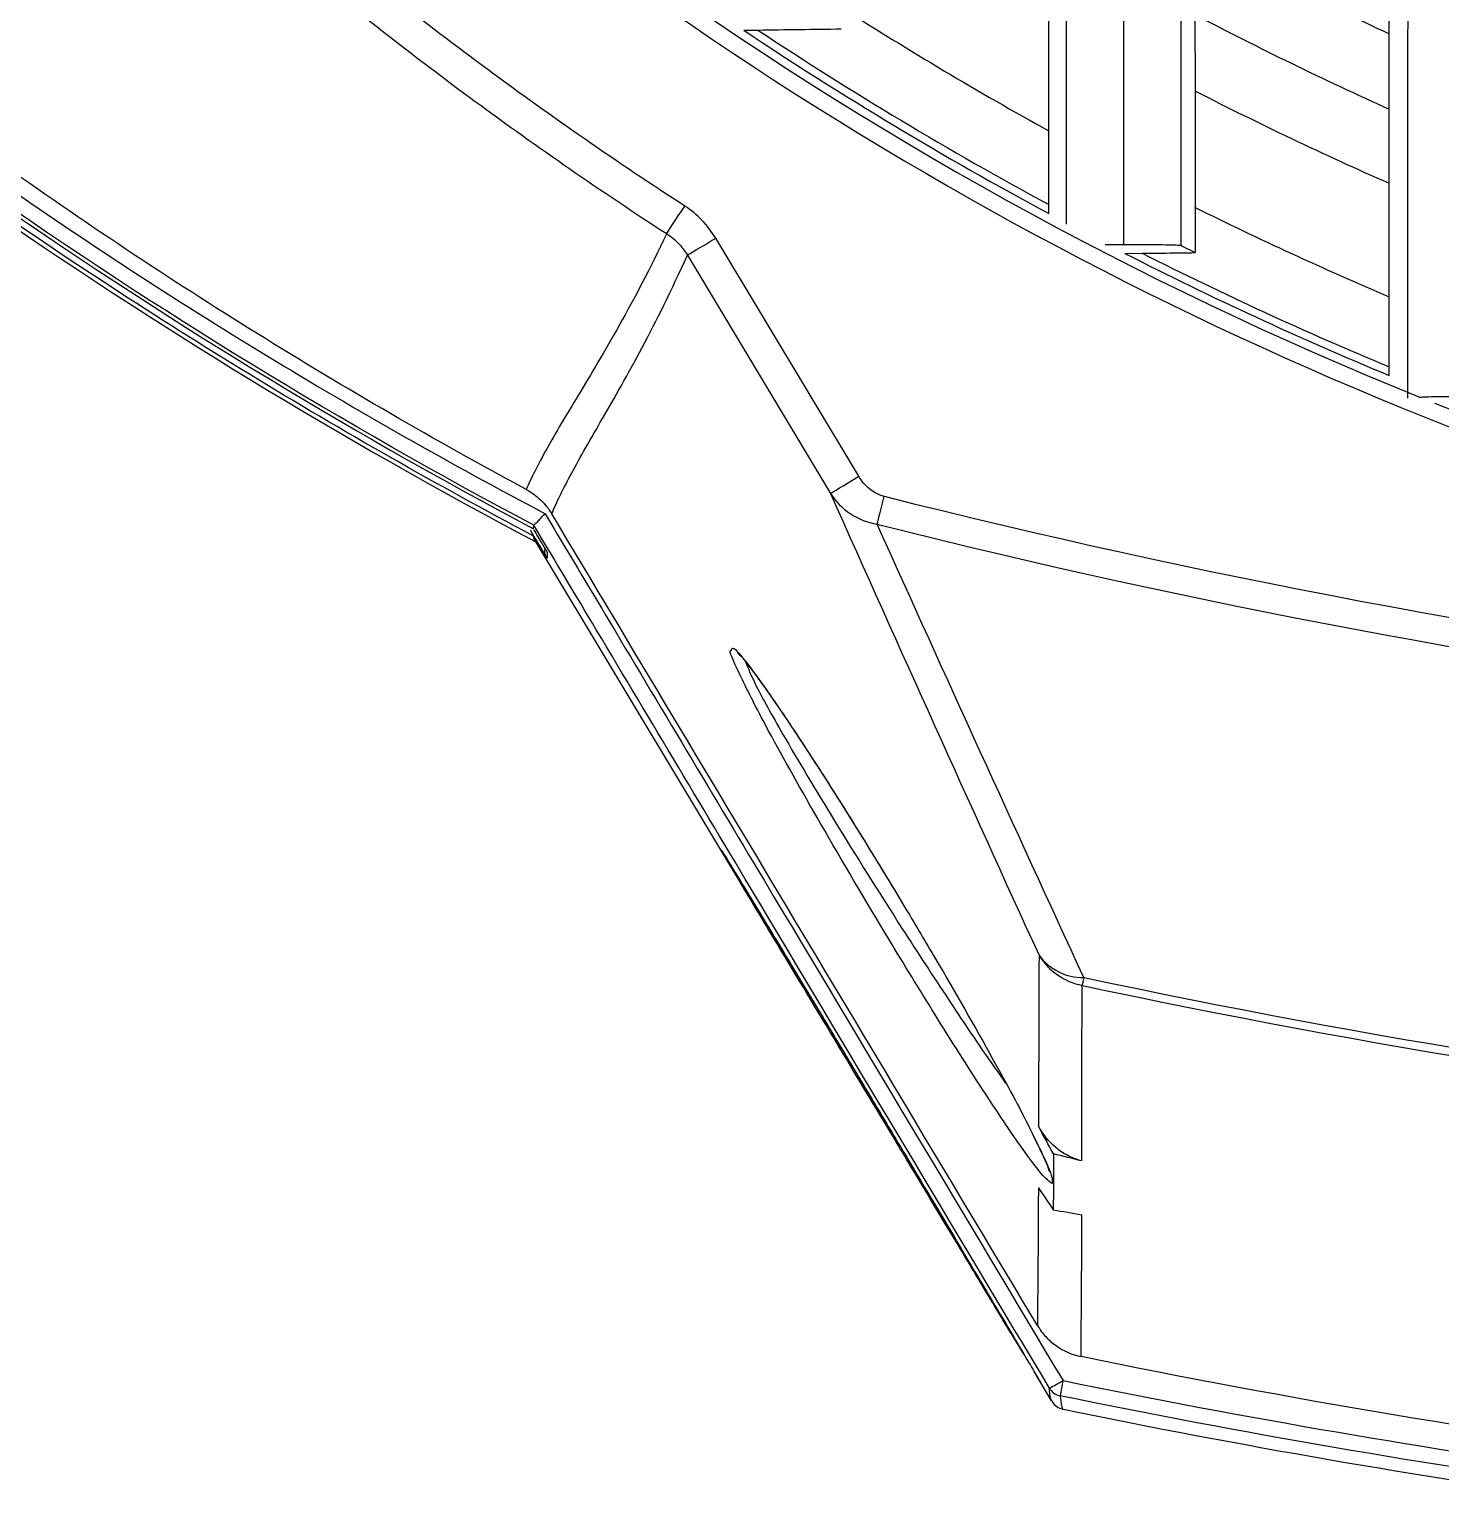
# Model space of a CAD drawing. Extents: x 9.3 to 87.2, y 0.6 to 68.8.
# Drawn here: x 78.281 to 79.558, y 22.495 to 23.827 of the extents above; entities that cross this region are included whole.
import ezdxf

# ---------------------------------------------------------------- set-up
doc = ezdxf.new("R2010")
doc.units = 0
doc.header["$MEASUREMENT"] = 0
doc.layers.add('OBJECT', color=7, linetype='CONTINUOUS')

msp = doc.modelspace()

# ---------------------------------------------------------------- linework, layer by layer
at = {"layer": 'OBJECT'}
for p, q in [((79.5113, 23.8234), (79.5114, 23.8874)), ((79.2031, 23.7355), (79.2032, 23.8437)), ((79.3354, 23.841), (79.3355, 23.7719)), ((78.927, 23.8266), (78.9398, 23.8268)), ((79.5113, 23.7553), (79.5113, 23.8234)), ((79.3355, 23.7719), (79.3355, 23.6662)), ((79.5112, 23.6882), (79.5113, 23.7553)), ((79.2031, 23.6689), (79.2031, 23.7355)), ((79.5111, 23.5855), (79.5112, 23.6882)), ((79.2031, 23.6607), (79.2031, 23.6689)), ((79.3355, 23.6662), (79.3355, 23.6254)), ((79.0311, 23.423), (78.9017, 23.6385)), ((79.3226, 23.632), (79.3355, 23.6254)), ((79.272, 23.6246), (79.2876, 23.6248)), ((79.5111, 23.522), (79.5111, 23.5855)), ((79.5111, 23.5142), (79.5111, 23.522)), ((78.7371, 23.3788), (78.7371, 23.3788)), ((78.7384, 23.3644), (78.952, 23.0087)), ((79.0634, 23.0488), (79.0739, 23.0315)), ((79.1697, 22.6461), (79.1801, 22.6288)), ((79.1897, 22.6129), (79.2054, 22.5866)), ((79.1927, 22.6082), (79.195, 22.6041)), ((79.2063, 22.5858), (79.2058, 22.5868)), ((79.2161, 22.5789), (79.2161, 22.5788))]:
    msp.add_line(p, q, dxfattribs=at)
at = {"layer": 'OBJECT', "flags": 128}
for points in [[(78.8573, 23.6426), (78.8579, 23.6435), (78.859, 23.6452), (78.8606, 23.6476), (78.8627, 23.6508), (78.865, 23.6545), (78.8677, 23.6586), (78.8706, 23.663), (78.8736, 23.6676)], [(78.876, 23.6231), (78.8769, 23.6236), (78.8786, 23.6247), (78.8811, 23.6262), (78.8843, 23.6281), (78.8881, 23.6304), (78.8923, 23.6329), (78.8969, 23.6357), (78.9017, 23.6385)], [(78.876, 23.6231), (78.9069, 23.5717), (79.0055, 23.4076)], [(79.0055, 23.4076), (79.0064, 23.4081), (79.0081, 23.4091), (79.0106, 23.4106), (79.0138, 23.4126), (79.0176, 23.4148), (79.0218, 23.4174), (79.0264, 23.4201), (79.0311, 23.423)], [(79.0478, 23.3797), (79.0483, 23.3818), (79.0489, 23.3843), (79.0496, 23.3872), (79.0504, 23.3903), (79.0513, 23.3938), (79.0522, 23.3974), (79.0532, 23.4011), (79.0541, 23.4049)], [(79.2348, 22.9696), (79.2345, 22.9682), (79.2343, 22.967), (79.234, 22.966), (79.2338, 22.965), (79.2337, 22.9641), (79.2335, 22.9634), (79.2334, 22.9628), (79.2333, 22.9623)]]:
    msp.add_lwpolyline(points, dxfattribs=at)
at = {"layer": 'OBJECT'}
for centre, radius, start, end in [((80.8209, 26.6652), 3.42, 220.2566, 247.994), ((80.8209, 26.6652), 3.435, 220.5512, 269.6664), ((80.8209, 26.6652), 3.129, 241.6567, 245.2581), ((80.8209, 26.6652), 3.3466, 237.3464, 241.0927), ((80.8209, 26.6652), 3.1911, 242.2569, 245.7696), ((80.8209, 26.6652), 3.4123, 236.2893, 241.6993), ((80.8209, 26.6652), 3.4051, 236.4659, 241.6341), ((80.8209, 26.6652), 3.2524, 242.8242, 246.2538), ((80.8209, 26.6652), 3.3466, 243.6508, 246.9608), ((80.8209, 26.6652), 3.4123, 243.0051, 247.4284), ((80.8209, 26.6652), 3.4051, 243.2373, 247.378), ((80.8209, 26.6652), 3.42, 248.2245, 269.6649), ((80.8209, 30.4142), 7.2285, 255.85261, 269.84147), ((80.8209, 30.4142), 7.2545, 255.85261, 269.84204), ((79.2341, 23.019), 0.0495, 216.4363, 270.8015), ((79.2454, 23.0211), 0.06, 211.6262, 258.3278), ((80.8209, 30.4142), 7.6117, 257.97291, 269.84945), ((80.8209, 30.4142), 7.6191, 257.97291, 269.8496), ((79.1493, 22.71), 0.1245, 295.9124, 302.3849), ((79.3455, 22.575), 0.1329, 167.0427, 173.1006), ((79.2165, 22.6057), 0.015, 210.9013, 258.4053), ((79.2191, 22.5935), 0.015, 210.9988, 258.4269), ((80.8209, 30.4142), 7.998, 258.42487, 261.93288)]:
    msp.add_arc(centre, radius, start, end, dxfattribs=at)
for points, knots in [([(79.3226, 25.9896), (79.3226, 25.9142), (79.3226, 25.7462), (79.3226, 25.5065), (79.3226, 25.2665), (79.3226, 25.0481), (79.3226, 24.8519), (79.3226, 24.6603), (79.3226, 24.4638), (79.3226, 24.2576), (79.3226, 24.0488), (79.3226, 23.8373), (79.3226, 23.7012), (79.3226, 23.632)], [0, 0, 0, 0, 0.07671, 0.17069, 0.2599, 0.344156, 0.423483, 0.498142, 0.588778, 0.681635, 0.782036, 0.889234, 1, 1, 1, 1]), ([(79.2191, 23.6512), (79.2191, 23.7183), (79.2191, 23.8561), (79.2191, 24.0736), (79.2191, 24.2944), (79.2191, 24.514), (79.2191, 24.7422), (79.2191, 24.9716), (79.2191, 25.2129), (79.2191, 25.4597), (79.2191, 25.7157), (79.2191, 25.8993), (79.2191, 25.9872)], [0, 0, 0, 0, 0.108426, 0.222835, 0.329127, 0.427665, 0.525401, 0.629364, 0.717233, 0.810592, 0.909351, 1, 1, 1, 1]), ([(76.9827, 24.9342), (77.0946, 24.7699), (77.2161, 24.613), (77.4126, 24.3888), (77.4804, 24.3161), (77.62, 24.1751), (77.692, 24.1067), (77.8031, 24.0074), (77.8407, 23.9749), (77.9167, 23.911), (77.9551, 23.8798), (78.0716, 23.7878), (78.151, 23.7289), (78.3941, 23.5597), (78.563, 23.4567), (78.7388, 23.3638)], [0, 0, 0, 0, 0.25, 0.25, 0.375, 0.375, 0.5, 0.5, 0.5625, 0.5625, 0.625, 0.625, 0.75, 0.75, 1, 1, 1, 1]), ([(78.7369, 23.369), (78.6933, 23.3921), (78.65, 23.4158), (78.5642, 23.4647), (78.5217, 23.4897), (78.3954, 23.5668), (78.3126, 23.6208), (78.0697, 23.7903), (77.9152, 23.9128), (77.7315, 24.0776), (77.6952, 24.1112), (77.6238, 24.1793), (77.5886, 24.2139), (77.4848, 24.3191), (77.4177, 24.3914), (77.288, 24.54), (77.2253, 24.6165), (77.1048, 24.7729), (77.047, 24.8529), (76.9916, 24.9347)], [0, 0, 0, 0, 0.0625, 0.0625, 0.125, 0.125, 0.25, 0.25, 0.5, 0.5, 0.5625, 0.5625, 0.625, 0.625, 0.75, 0.75, 0.875, 0.875, 1, 1, 1, 1]), ([(77.0089, 24.9328), (77.0635, 24.8513), (77.1207, 24.7715), (77.2398, 24.6157), (77.3016, 24.5398), (77.4935, 24.3184), (77.6303, 24.1788), (77.8123, 24.0147), (77.8493, 23.9824), (77.9241, 23.9191), (77.9619, 23.8881), (78.0767, 23.7967), (78.1551, 23.7382), (78.3955, 23.57), (78.5634, 23.4674), (78.7367, 23.3756)], [0, 0, 0, 0, 0.125, 0.125, 0.25, 0.25, 0.5, 0.5, 0.5625, 0.5625, 0.625, 0.625, 0.75, 0.75, 1, 1, 1, 1]), ([(78.7371, 23.3788), (78.5642, 23.4704), (78.3971, 23.5726), (78.1567, 23.7408), (78.0785, 23.7993), (77.9258, 23.9209), (77.8512, 23.9842), (77.6335, 24.1807), (77.4974, 24.3199), (77.3065, 24.5406), (77.2451, 24.6162), (77.1268, 24.7714), (77.0698, 24.8511), (77.0155, 24.9324)], [0, 0, 0, 0, 0.25, 0.25, 0.375, 0.375, 0.5, 0.5, 0.75, 0.75, 0.875, 0.875, 1, 1, 1, 1]), ([(77.0406, 24.9202), (77.0948, 24.84), (77.1514, 24.7615), (77.2689, 24.6086), (77.3299, 24.5341), (77.5194, 24.3166), (77.6544, 24.1795), (77.9421, 23.9212), (78.0935, 23.8012), (78.3314, 23.6354), (78.4124, 23.5827), (78.5776, 23.4821), (78.6618, 23.4344), (78.7472, 23.3892)], [0, 0, 0, 0, 0.125, 0.125, 0.25, 0.25, 0.5, 0.5, 0.75, 0.75, 0.875, 0.875, 1, 1, 1, 1]), ([(78.7302, 23.4111), (78.6475, 23.4557), (78.5663, 23.5027), (78.4069, 23.6017), (78.3286, 23.6538), (78.0994, 23.8168), (77.9539, 23.9345), (77.7809, 24.0931), (77.7467, 24.1254), (77.6796, 24.1908), (77.6467, 24.224), (77.5493, 24.325), (77.4866, 24.3942), (77.3656, 24.5364), (77.3073, 24.6093), (77.1951, 24.759), (77.1411, 24.8358), (77.0895, 24.9142)], [0, 0, 0, 0, 0.125, 0.125, 0.25, 0.25, 0.5, 0.5, 0.5625, 0.5625, 0.625, 0.625, 0.75, 0.75, 0.875, 0.875, 1, 1, 1, 1]), ([(79.2709, 24.2584), (79.2709, 24.2001), (79.2709, 24.0799), (79.2709, 23.8688), (79.2709, 23.7232), (79.2709, 23.6329)], [0, 0, 0, 0, 0.2635522, 0.5429809, 1, 1, 1, 1]), ([(78.8736, 23.6676), (78.8129, 23.7069), (78.7535, 23.7481), (78.6372, 23.8339), (78.5804, 23.8785), (78.4146, 24.0171), (78.3098, 24.116), (78.2109, 24.2214)], [0, 0, 0, 0, 0.25, 0.25, 0.5, 0.5, 1, 1, 1, 1]), ([(78.2109, 24.1782), (78.3079, 24.0766), (78.4103, 23.9812), (78.5721, 23.8471), (78.6274, 23.8039), (78.7406, 23.7207), (78.7984, 23.6808), (78.8573, 23.6426)], [0, 0, 0, 0, 0.5, 0.5, 0.75, 0.75, 1, 1, 1, 1]), ([(79.5281, 23.4936), (79.5281, 23.5092), (79.5281, 23.6026), (79.5282, 23.7503), (79.5283, 23.9455), (79.5284, 24.0525), (79.5284, 24.1131), (79.5284, 24.1131)], [0, 0, 0, 0, 0.0808627, 0.4832131, 0.7414993, 0.9999975, 1, 1, 1, 1]), ([(78.9398, 23.8268), (78.9523, 23.827), (78.9774, 23.8274), (79.0026, 23.8277), (79.0152, 23.8279)], [0, 0, 0, 0, 0.501845, 1, 1, 1, 1]), ([(78.9017, 23.6385), (78.8981, 23.6444), (78.8939, 23.6499), (78.8845, 23.6596), (78.8793, 23.6639), (78.8736, 23.6676)], [0, 0, 0, 0, 0.5, 0.5, 1, 1, 1, 1]), ([(78.8573, 23.6426), (78.8277, 23.5801), (78.7997, 23.5335), (78.7663, 23.4782), (78.7567, 23.4621), (78.7409, 23.4338), (78.7346, 23.4215), (78.7302, 23.4111)], [0, 0, 0, 0, 0.5, 0.5, 0.75, 0.75, 1, 1, 1, 1]), ([(78.8573, 23.6426), (78.8612, 23.6401), (78.8646, 23.6372), (78.8709, 23.6307), (78.8737, 23.6271), (78.876, 23.6231)], [0, 0, 0, 0, 0.5, 0.5, 1, 1, 1, 1]), ([(79.2541, 23.6328), (79.2569, 23.6328), (79.2623, 23.6329), (79.2681, 23.6329), (79.2709, 23.6329)], [0, 0, 0, 0, 0.516278, 1, 1, 1, 1]), ([(79.2709, 23.6329), (79.2766, 23.6329), (79.288, 23.6328), (79.3032, 23.6327), (79.315, 23.6325), (79.3214, 23.6322), (79.3223, 23.632), (79.3226, 23.632)], [0, 0, 0, 0, 0.212095, 0.42449, 0.639819, 0.859917, 1, 1, 1, 1]), ([(78.7533, 23.3891), (78.7576, 23.3995), (78.7637, 23.4118), (78.7791, 23.4404), (78.7885, 23.4567), (78.8207, 23.5126), (78.8476, 23.5598), (78.876, 23.6231)], [0, 0, 0, 0, 0.25, 0.25, 0.5, 0.5, 1, 1, 1, 1]), ([(79.2876, 23.6248), (79.2959, 23.6249), (79.3119, 23.6251), (79.3279, 23.6253), (79.3355, 23.6254)], [0, 0, 0, 0, 0.523814, 1, 1, 1, 1]), ([(79.578, 23.4951), (79.574, 23.495), (79.5661, 23.495), (79.5542, 23.4949), (79.544, 23.4947), (79.5404, 23.4945), (79.5388, 23.4944)], [0, 0, 0, 0, 0.208469, 0.41525, 0.744285, 1, 1, 1, 1]), ([(79.0541, 23.4049), (79.0492, 23.4061), (79.0448, 23.4085), (79.037, 23.4149), (79.0337, 23.4187), (79.0311, 23.423)], [0, 0, 0, 0, 0.5, 0.5, 1, 1, 1, 1]), ([(78.7302, 23.4111), (78.735, 23.4086), (78.7393, 23.4054), (78.7471, 23.398), (78.7505, 23.3937), (78.7533, 23.3891)], [0, 0, 0, 0, 0.5, 0.5, 1, 1, 1, 1]), ([(79.0055, 23.4076), (79.0102, 23.4003), (79.0162, 23.3941), (79.0307, 23.3844), (79.039, 23.3811), (79.0478, 23.3797)], [0, 0, 0, 0, 0.5, 0.5, 1, 1, 1, 1]), ([(78.7371, 23.3788), (78.7372, 23.3788), (78.7384, 23.38), (78.7421, 23.3838), (78.7447, 23.3865), (78.7472, 23.3892)], [0, 0, 0, 0, 0.5, 0.5, 1, 1, 1, 1]), ([(79.2037, 22.598), (79.1166, 22.7437), (79.0295, 22.8894), (78.9424, 23.0352), (78.8928, 23.1182), (78.8432, 23.2012), (78.7936, 23.2842), (78.7748, 23.3157), (78.7559, 23.3473), (78.7371, 23.3788)], [0, 0, 0, 0, 0.0129412, 0.0129412, 0.0129412, 0.0203121, 0.0203121, 0.0203121, 0.02311342, 0.02311342, 0.02311342, 0.02311342]), ([(78.7472, 23.3892), (78.7668, 23.3565), (78.7864, 23.3237), (78.8059, 23.291), (78.8555, 23.208), (78.9051, 23.125), (78.9547, 23.042), (79.0418, 22.8963), (79.1289, 22.7506), (79.216, 22.6048)], [0, 0, 0, 0, 0.00290767, 0.00290767, 0.00290767, 0.01027828, 0.01027828, 0.01027828, 0.02321912, 0.02321912, 0.02321912, 0.02321912]), ([(78.7339, 23.3742), (78.7349, 23.3725), (78.7392, 23.3653), (78.7443, 23.3569), (78.7483, 23.3501), (78.749, 23.3489)], [0, 0, 0, 0, 0.197065, 0.858671, 1, 1, 1, 1]), ([(78.7385, 23.3645), (78.7381, 23.3651), (78.7374, 23.3664), (78.7371, 23.3681), (78.7369, 23.369)], [0, 0, 0, 0, 0.48737, 1, 1, 1, 1]), ([(78.7371, 23.3746), (78.7384, 23.3725), (78.7396, 23.3704), (78.742, 23.3663), (78.7433, 23.3643), (78.7444, 23.3624)], [0, 0, 0, 0, 0.5, 0.5, 1, 1, 1, 1]), ([(79.2061, 22.7832), (79.2035, 22.7849), (79.1983, 22.7885), (79.1756, 22.8194), (79.1427, 22.8685), (79.1018, 22.9329), (79.0512, 23.0156), (78.9974, 23.1066), (78.9511, 23.189), (78.9242, 23.2412), (78.9131, 23.2659), (78.9154, 23.2658), (78.9159, 23.2658)], [0, 0, 0, 0, 0.087267, 0.176789, 0.275434, 0.387843, 0.489201, 0.639807, 0.774276, 0.872976, 0.97207, 1, 1, 1, 1]), ([(78.9159, 23.2658), (78.9163, 23.2671), (78.917, 23.2702), (78.9326, 23.2511), (78.9594, 23.2134), (78.998, 23.1546), (79.0347, 23.0962), (79.0573, 23.0588), (79.0634, 23.0488)], [0, 0, 0, 0, 0.120958, 0.291892, 0.474155, 0.679631, 0.914862, 1, 1, 1, 1]), ([(78.9213, 23.2635), (78.9216, 23.2633), (78.9224, 23.2625), (78.9254, 23.2596), (78.9286, 23.2554), (78.9287, 23.2552)], [0, 0, 0, 0, 0.329252, 0.969745, 1, 1, 1, 1]), ([(78.9287, 23.2552), (78.9324, 23.2504), (78.9405, 23.24), (78.959, 23.2135), (78.9825, 23.1782), (79.0102, 23.1352), (79.0318, 23.1005), (79.0437, 23.0811), (79.0454, 23.0784)], [0, 0, 0, 0, 0.1557172, 0.340986, 0.5400118, 0.7490303, 0.964656, 1, 1, 1, 1]), ([(78.9287, 23.2552), (78.9311, 23.2491), (78.9363, 23.236), (78.9645, 23.1854), (79.0099, 23.1094), (79.0639, 23.0234), (79.114, 22.9469), (79.1467, 22.8981), (79.1615, 22.8776), (79.1642, 22.8737)], [0, 0, 0, 0, 0.121625, 0.259634, 0.448822, 0.661651, 0.804926, 0.963441, 1, 1, 1, 1]), ([(78.9067, 23.0849), (78.9067, 23.0849), (78.9066, 23.085), (78.9073, 23.084), (78.9078, 23.0832)], [0, 0, 0, 0, 0.235563, 1, 1, 1, 1]), ([(79.1698, 22.6461), (79.1687, 22.6479), (79.1604, 22.6617), (79.1341, 22.7057), (79.0984, 22.7652), (79.0525, 22.8417), (79.0021, 22.9255), (78.9529, 23.0073), (78.9213, 23.06), (78.9062, 23.0853), (78.9073, 23.0837), (78.9077, 23.0832)], [0, 0, 0, 0, 0.018081, 0.135396, 0.268913, 0.355856, 0.536037, 0.699227, 0.822511, 0.946357, 1, 1, 1, 1]), ([(78.9077, 23.0832), (78.9074, 23.0838), (78.9065, 23.0854), (78.919, 23.065), (78.9426, 23.0262), (78.9782, 22.9674), (79.0156, 22.9052), (79.0404, 22.8639), (79.0493, 22.8491)], [0, 0, 0, 0, 0.09286, 0.264557, 0.443984, 0.644084, 0.872923, 1, 1, 1, 1]), ([(78.9078, 23.0832), (78.908, 23.0829), (78.9091, 23.0811), (78.9154, 23.0709), (78.9283, 23.0498), (78.9472, 23.0187), (78.9707, 22.9797), (78.9965, 22.937), (79.0145, 22.907), (79.0228, 22.8932)], [0, 0, 0, 0, 0.032743, 0.170861, 0.328883, 0.493086, 0.665981, 0.846737, 1, 1, 1, 1]), ([(79.0454, 23.0784), (79.0511, 23.0691), (79.0571, 23.0593), (79.0631, 23.0493), (79.0634, 23.0488)], [0, 0, 0, 0, 0.952221, 1, 1, 1, 1]), ([(79.0739, 23.0315), (79.0828, 23.0165), (79.1108, 22.9696), (79.1497, 22.9012), (79.1797, 22.8463), (79.1868, 22.831), (79.188, 22.8286)], [0, 0, 0, 0, 0.197931, 0.614969, 0.939264, 1, 1, 1, 1]), ([(79.0228, 22.8932), (79.0284, 22.8838), (79.0352, 22.8725), (79.0421, 22.8611), (79.0433, 22.8591)], [0, 0, 0, 0, 0.824789, 1, 1, 1, 1]), ([(79.0493, 22.8491), (79.0584, 22.8339), (79.0863, 22.7872), (79.1312, 22.7119), (79.1709, 22.645), (79.1913, 22.6106), (79.1926, 22.6084), (79.1927, 22.6082)], [0, 0, 0, 0, 0.144914, 0.444779, 0.729654, 0.975299, 1, 1, 1, 1]), ([(79.233, 22.8036), (79.2284, 22.8047), (79.2242, 22.8064), (79.2163, 22.8105), (79.2127, 22.813), (79.203, 22.8211), (79.1978, 22.8276), (79.1938, 22.8349)], [0, 0, 0, 0, 0.25, 0.25, 0.5, 0.5, 1, 1, 1, 1]), ([(79.188, 22.8287), (79.1893, 22.8262), (79.1953, 22.8144), (79.2011, 22.8015), (79.2031, 22.7958), (79.2039, 22.7936)], [0, 0, 0, 0, 0.138945, 0.652556, 1, 1, 1, 1]), ([(79.188, 22.8286), (79.1942, 22.816), (79.2071, 22.7898), (79.2064, 22.7854), (79.2061, 22.7832)], [0, 0, 0, 0, 0.480706, 1, 1, 1, 1]), ([(79.1937, 22.7793), (79.1936, 22.7523), (79.1935, 22.7284), (79.1931, 22.6868), (79.193, 22.6691), (79.1929, 22.6545)], [0, 0, 0, 0, 0.5, 0.5, 1, 1, 1, 1]), ([(79.2324, 22.6265), (79.2324, 22.6414), (79.2326, 22.6595), (79.2329, 22.7023), (79.233, 22.7269), (79.233, 22.7549)], [0, 0, 0, 0, 0.5, 0.5, 1, 1, 1, 1]), ([(79.1929, 22.6545), (79.1951, 22.6509), (79.1975, 22.6476), (79.2032, 22.6416), (79.2063, 22.6388), (79.2165, 22.6316), (79.2242, 22.6282), (79.2324, 22.6265)], [0, 0, 0, 0, 0.25, 0.25, 0.5, 0.5, 1, 1, 1, 1]), ([(79.1927, 22.6082), (79.1936, 22.6066), (79.1956, 22.6032), (79.1956, 22.6031), (79.1956, 22.6031)], [0, 0, 0, 0, 0.462797, 1, 1, 1, 1]), ([(79.2058, 22.5868), (79.2054, 22.5873), (79.2044, 22.5884), (79.2039, 22.5945), (79.2037, 22.598)], [0, 0, 0, 0, 0.41497, 1, 1, 1, 1]), ([(79.2135, 22.591), (79.2138, 22.5876), (79.2144, 22.5806), (79.2155, 22.5795), (79.2161, 22.5789)], [0, 0, 0, 0, 0.49852, 1, 1, 1, 1])]:
    msp.add_open_spline(points, degree=3, knots=knots, dxfattribs=at)
for points in [[(79.0055, 23.4076), (79.0683, 23.267), (79.1311, 23.1277), (79.1943, 22.9896)], [(78.7367, 23.3756), (78.7368, 23.3766), (78.7369, 23.3777), (78.7371, 23.3788)], [(78.7371, 23.3788), (78.7371, 23.3788), (78.7371, 23.3788), (78.7371, 23.3788)], [(79.1929, 22.6545), (79.0464, 22.8994), (78.8998, 23.1442), (78.7533, 23.3891)], [(79.2348, 22.9696), (79.1722, 23.1051), (79.11, 23.2417), (79.0478, 23.3797)], [(78.7444, 23.3624), (78.746, 23.3596), (78.7475, 23.357), (78.749, 23.3545)], [(78.749, 23.3489), (78.7476, 23.3513), (78.7469, 23.3539), (78.7469, 23.3567)], [(78.749, 23.3545), (78.749, 23.3521), (78.749, 23.3502), (78.749, 23.3489)], [(79.1943, 22.9896), (79.1941, 22.9315), (79.1939, 22.8799), (79.1938, 22.8349)], [(79.233, 22.8036), (79.2331, 22.8496), (79.2331, 22.9025), (79.2333, 22.9623)], [(79.2073, 22.8099), (79.203, 22.818), (79.1985, 22.8263), (79.1938, 22.8349)], [(79.2073, 22.8099), (79.2073, 22.792), (79.2073, 22.7751), (79.2072, 22.7594)], [(79.233, 22.8036), (79.2245, 22.8057), (79.2159, 22.8078), (79.2073, 22.8099)], [(79.1937, 22.7793), (79.1984, 22.7724), (79.2029, 22.7657), (79.2072, 22.7594)], [(79.2072, 22.7594), (79.2158, 22.7578), (79.2244, 22.7563), (79.233, 22.7549)], [(79.7994, 22.5315), (79.6092, 22.5563), (79.4202, 22.5879), (79.2324, 22.6265)], [(79.216, 22.6048), (79.3805, 22.5712), (79.546, 22.5428), (79.7124, 22.5196)], [(79.7106, 22.5054), (79.544, 22.5287), (79.3783, 22.5573), (79.2135, 22.591)]]:
    msp.add_open_spline(points, degree=3, dxfattribs=at)

doc.saveas('drawing.dxf')
